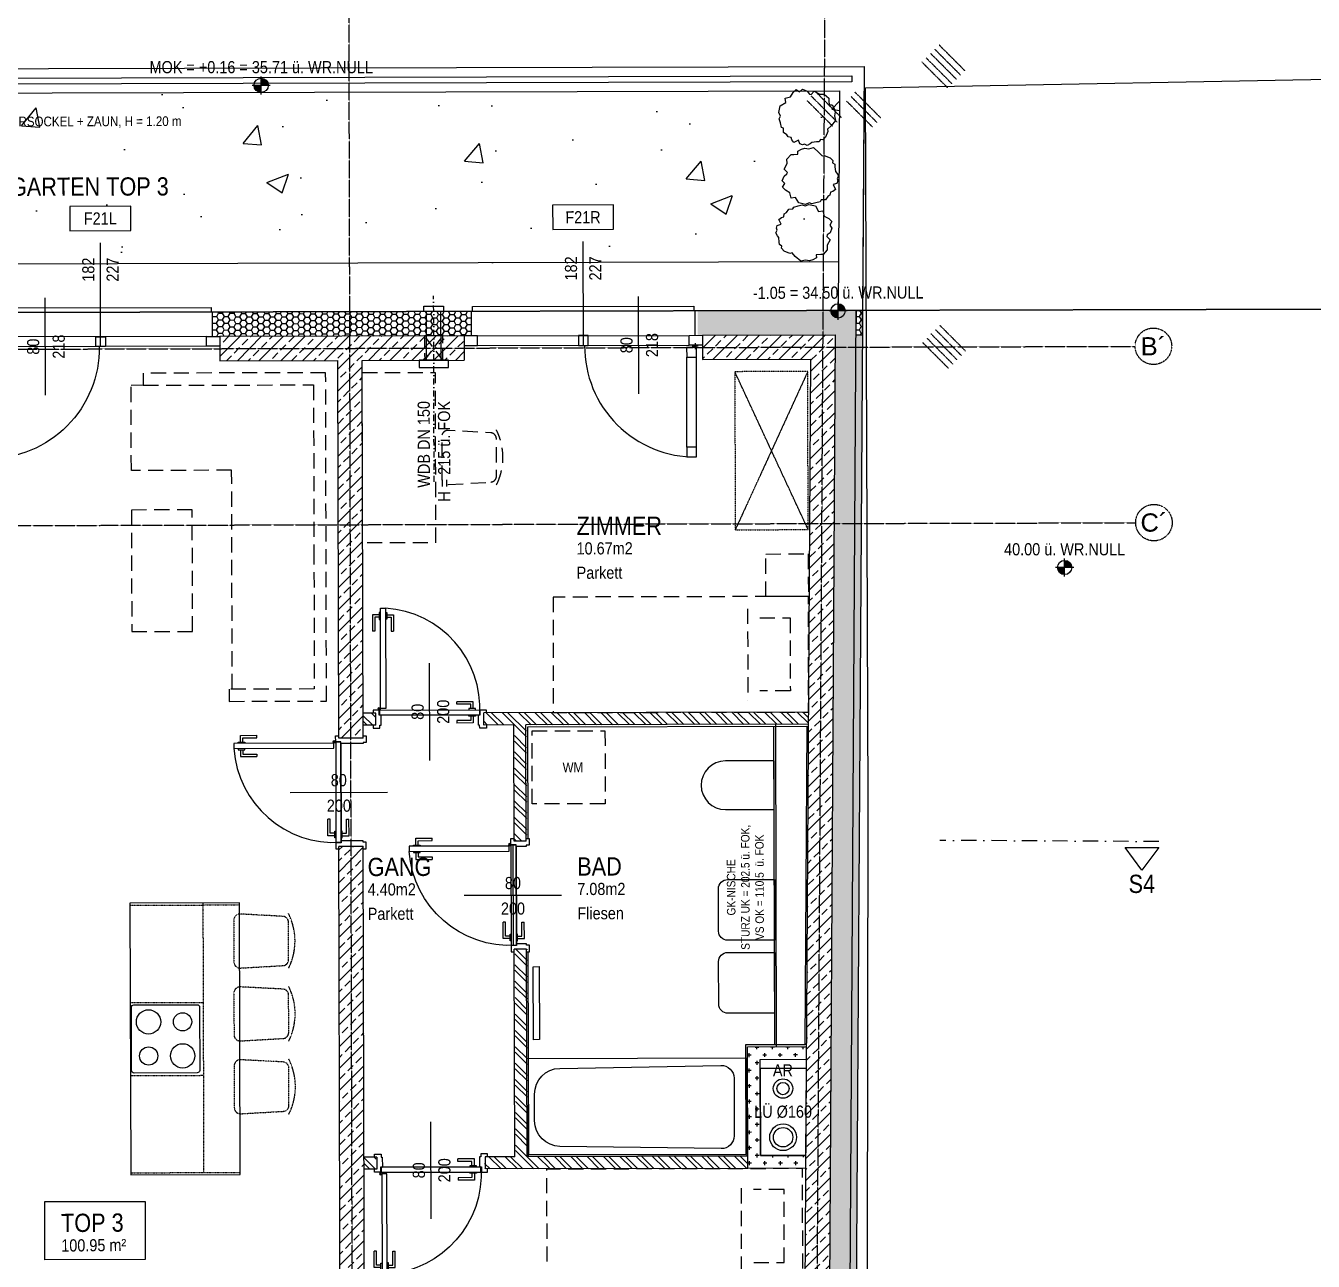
# Model space of a CAD drawing. Header units: millimetres. Extents: x -5498 to 144064, y 340 to 109563.
# Drawn here: x 37857 to 48446, y 64993 to 75150 of the extents above; entities that cross this region are included whole.
import ezdxf
from ezdxf.enums import TextEntityAlignment as Align

# ---------------------------------------------------------------- set-up
doc = ezdxf.new("R2010")
doc.units = ezdxf.units.MM
for name, pattern in [('DASHDOT', [1, 0.5, -0.25, 0, -0.25]), ('HIDDEN', [0.375, 0.25, -0.125]), ('HIDDEN2', [0.1875, 0.125, -0.0625]), ('STRICHLINIE', [0.75, 0.5, -0.25]), ('STRICHPUNKT', [1, 0.5, -0.25, 0, -0.25]), ('STRICHPUNKTX2', [2, 1, -0.5, 0, -0.5])]:
    doc.linetypes.add(name, pattern=pattern)
doc.layers.add('00_HLP---------M0', color=251, linetype='Continuous', plot=False)
for name, color, linetype in [('00_HLP-G00-LEG-M0', 6, 'Continuous'), ('01-ANS-G00-LEG-M0', 251, 'Continuous'), ('01-BFL-G00-LEG-M0', 251, 'Continuous'), ('01-SCH-G00-LEG-M0', 251, 'STRICHPUNKTX2'), ('01-SYM-G00-Leg-M0', 251, 'Continuous'), ('01-TXT---------M0', 251, 'Continuous'), ('01-TXT---------PP', 1, 'Continuous'), ('01-TXT-G00-LEG-M0', 1, 'Continuous'), ('02-ANS-G00-LEG-M0', 251, 'Continuous'), ('02-AXO-G00-LEG-M0', 251, 'STRICHPUNKT'), ('02-FIL-G00-LEG-GRÜN', 251, 'Continuous'), ('02-FIL-G00-LEG-LILA', 251, 'Continuous'), ('02-FIL-G00-LEG-ORANGE', 251, 'Continuous'), ('02-FIL-G00-Leg-STB', 251, 'Continuous'), ('02-FLI-G00-LEG-M0', 251, 'Continuous'), ('02-TWA---------M0', 251, 'Continuous'), ('02-TWA-G00-LEG-M0', 251, 'Continuous'), ('02-TWB-G00-LEG-M0', 251, 'Continuous'), ('02-WDA---------M0', 251, 'Continuous'), ('02-WDA-G00-LEG-M0', 251, 'Continuous'), ('02-ZWA---------M0', 251, 'Continuous'), ('02-ZWA-G00-LEG-M0', 251, 'Continuous'), ('03-SYM-G00-LEG-M0', 251, 'Continuous'), ('04-HLP---------M0', 251, 'HIDDEN2'), ('04-STO---------M0', 251, 'Continuous'), ('04-SYM---------EP', 251, 'Continuous'), ('04-SYM-G00-LEG-EP', 251, 'Continuous'), ('04-TXT---------EP', 251, 'Continuous'), ('04-TXT-G00-Leg-M0', 251, 'Continuous'), ('04-TXT-G00-LEG-POS', 8, 'Continuous'), ('05-STO--------M0', 251, 'Continuous'), ('05-SYM---------M0', 251, 'Continuous'), ('05-SYM--------M0', 251, 'Continuous'), ('05-SYM-G00-LEG-M0', 251, 'Continuous'), ('05-TXT---------PP', 8, 'Continuous'), ('05-TXT--------M0', 251, 'Continuous'), ('05-TXT-G00-LEG-M0', 251, 'Continuous'), ('07-SAN---------M0', 251, 'Continuous'), ('07-SAN-G00-Leg-Küche', 251, 'Continuous'), ('07-SAN-G00-LEG-M0', 251, 'Continuous'), ('07-SYM-G00-LEG-M0', 251, 'STRICHPUNKT'), ('07-TXT---------M0', 251, 'Continuous'), ('07_MOB-G00-LEG-M0', 6, 'HIDDEN2'), ('09-NAT-G00-LEG-PFLANZEN', 251, 'Continuous'), ('09-VER-G00-LEG-GRUNDSTÜCKSGRENZE', 251, 'Continuous'), ('09-WEG_G00-LEG-M0', 251, 'Continuous')]:
    doc.layers.add(name, color=color, linetype=linetype)
doc.styles.add('ARIAL', font='arial.ttf', dxfattribs={"width": 0.85})
doc.styles.get("Standard").update_dxf_attribs({"font": 'arial.ttf'})
pattern_1 = [(359.70755, (-20078.772, 18756.93), (47.764726, 27.252854), [31.75, -63.5]), (119.70755, (-20078.772, 18756.93), (-47.484027, 27.739039), [31.75, -63.5]), (59.70755, (-20078.772, 18756.93), (0.280699, 54.9918935), [-63.5, 31.75])]
pattern_2 = [(135.1423, (31995.2, 67277.07), (-67.1844, -67.519), []), (135.1423, (31995.09, 67321.97), (-67.1844, -67.519), [])]
pattern_3 = [(45.1423, (31995.2, 67277.07), (-90.0253, 89.5792), []), (45.1423, (32085, 67277.29), (-90.0253, 89.5792), [63.5, -31.75])]

# ---------------------------------------------------------------- blocks, each defined once
blk = doc.blocks.new('05-TXT')
at = {"layer": '05-TXT--------M0'}
blk.add_line((-0.4, 0), (0.4, 0), dxfattribs=at)
at = {"layer": '05-TXT--------M0', "color": 8, "style": 'ARIAL', "width": 0.85}
blk.add_attdef('BREITE', text='', height=0.1, dxfattribs=at).set_placement((0, 0.05), align=Align.CENTER)
blk.add_attdef('HÖHE', text='', height=0.1, rotation=360, dxfattribs=at).set_placement((0, -0.06), align=Align.TOP_CENTER)
blk = doc.blocks.new('TÜR-80_10er-WAND')
at = {"layer": '00_HLP---------M0'}
blk.add_lwpolyline([(0.411, -0.025), (-0.411, -0.025), (-0.411, -0.025), (-0.411, 0.017), (0.411, 0.017)], close=True, dxfattribs=at)
for points in [[(0.4, 0.017), (-0.4, 0.017)], [(-0.375, 0.017), (-0.375, 0.027), (-0.32, 0.027), (-0.32, 0.017)], [(-0.357, 0.027), (-0.357, 0.083), (-0.222, 0.083)], [(-0.337, 0.027), (-0.337, 0.063), (-0.222, 0.063)], [(-0.222, 0.063), (-0.222, 0.083)], [(-0.375, -0.025), (-0.375, -0.035), (-0.32, -0.035), (-0.32, -0.025)], [(-0.357, -0.035), (-0.357, -0.091), (-0.222, -0.091)], [(-0.337, -0.035), (-0.337, -0.071), (-0.222, -0.071)], [(-0.222, -0.071), (-0.222, -0.091)]]:
    blk.add_lwpolyline(points, dxfattribs=at)
at = {"layer": '02-ZWA---------M0'}
for points in [[(-0.445, 0.1), (-0.445, 0)], [(0.445, 0.1), (0.445, 0)]]:
    blk.add_lwpolyline(points, dxfattribs=at)
at = {"layer": '05-STO--------M0'}
for points in [[(-0.465, 0.1), (-0.465, 0.125), (-0.41, 0.125), (-0.41, 0.1), (-0.4, 0.1), (-0.4, 0.017), (-0.415, 0.017), (-0.415, -0.025), (-0.465, -0.025), (-0.465, 0)], [(0.465, 0.1), (0.465, 0.125), (0.41, 0.125), (0.41, 0.1), (0.4, 0.1), (0.4, 0.017), (0.415, 0.017), (0.415, -0.025), (0.465, -0.025), (0.465, 0)]]:
    blk.add_lwpolyline(points, dxfattribs=at)
at = {"layer": '05-SYM---------M0'}
for points in [[(0.352, -0.808), (0.296, -0.808), (0.296, -0.673)], [(0.316, -0.673), (0.296, -0.673)], [(0.352, -0.788), (0.316, -0.788), (0.316, -0.673)], [(0.414, -0.808), (0.47, -0.808), (0.47, -0.673)], [(0.414, -0.788), (0.45, -0.788), (0.45, -0.673)], [(0.45, -0.673), (0.47, -0.673)], [(0.362, -0.826), (0.352, -0.826), (0.352, -0.771), (0.362, -0.771)], [(0.404, -0.826), (0.414, -0.826), (0.414, -0.771), (0.404, -0.771)]]:
    blk.add_lwpolyline(points, dxfattribs=at)
at = {"layer": '05-SYM--------M0'}
blk.add_lwpolyline([(0.404, -0.039), (0.404, -0.862), (0.404, -0.862), (0.362, -0.862), (0.362, -0.039)], close=True, dxfattribs=at)
for points in [[(0.41, -0.036), (0.42, -0.036)], [(0.415, -0.031), (0.415, -0.041)]]:
    blk.add_lwpolyline(points, dxfattribs=at)
blk.add_circle((0.415, -0.036), 0.01, dxfattribs=at)
blk.add_arc((0.415, -0.036), 0.828, 176.3309, 266.3309, dxfattribs=at)
blk = doc.blocks.new('TÜR-80_20er-WAND')
at = {"layer": '00_HLP---------M0'}
blk.add_lwpolyline([(0.411, 0.035), (-0.411, 0.035), (-0.411, 0.035), (-0.411, -0.007), (0.411, -0.007)], close=True, dxfattribs=at)
for points in [[(-0.375, 0.035), (-0.375, 0.045), (-0.32, 0.045), (-0.32, 0.035)], [(-0.357, 0.045), (-0.357, 0.101), (-0.222, 0.101)], [(-0.337, 0.045), (-0.337, 0.081), (-0.222, 0.081)], [(-0.222, 0.081), (-0.222, 0.101)], [(0.4, -0.007), (-0.4, -0.007)], [(-0.375, -0.007), (-0.375, -0.017), (-0.32, -0.017), (-0.32, -0.007)], [(-0.357, -0.017), (-0.357, -0.073), (-0.222, -0.073)], [(-0.337, -0.017), (-0.337, -0.053), (-0.222, -0.053)], [(-0.222, -0.053), (-0.222, -0.073)]]:
    blk.add_lwpolyline(points, dxfattribs=at)
at = {"layer": '02-TWA---------M0'}
for points in [[(-0.445, -0.19), (-0.445, 0.01)], [(0.445, -0.19), (0.445, 0.01)]]:
    blk.add_lwpolyline(points, dxfattribs=at)
at = {"layer": '05-STO--------M0'}
for points in [[(-0.465, -0.19), (-0.465, -0.215), (-0.41, -0.215), (-0.41, -0.19), (-0.4, -0.19), (-0.4, -0.007), (-0.415, -0.007), (-0.415, 0.035), (-0.465, 0.035), (-0.465, 0.01)], [(0.465, -0.19), (0.465, -0.215), (0.41, -0.215), (0.41, -0.19), (0.4, -0.19), (0.4, -0.007), (0.415, -0.007), (0.415, 0.035), (0.465, 0.035), (0.465, 0.01)]]:
    blk.add_lwpolyline(points, dxfattribs=at)
at = {"layer": '05-SYM---------M0'}
for points in [[(0.352, 0.818), (0.296, 0.818), (0.296, 0.683)], [(0.352, 0.798), (0.316, 0.798), (0.316, 0.683)], [(0.362, 0.836), (0.352, 0.836), (0.352, 0.781), (0.362, 0.781)], [(0.404, 0.836), (0.414, 0.836), (0.414, 0.781), (0.404, 0.781)], [(0.414, 0.818), (0.47, 0.818), (0.47, 0.683)], [(0.414, 0.798), (0.45, 0.798), (0.45, 0.683)], [(0.316, 0.683), (0.296, 0.683)], [(0.45, 0.683), (0.47, 0.683)]]:
    blk.add_lwpolyline(points, dxfattribs=at)
at = {"layer": '05-SYM--------M0'}
blk.add_lwpolyline([(0.404, 0.049), (0.404, 0.872), (0.404, 0.872), (0.362, 0.872), (0.362, 0.049)], close=True, dxfattribs=at)
for points in [[(0.41, 0.046), (0.42, 0.046)], [(0.415, 0.041), (0.415, 0.051)]]:
    blk.add_lwpolyline(points, dxfattribs=at)
blk.add_circle((0.415, 0.046), 0.01, dxfattribs=at)
blk.add_arc((0.415, 0.046), 0.828, 93.6691, 183.6691, dxfattribs=at)
blk = doc.blocks.new('01-SQM')
at = {"layer": '01-TXT---------M0', "color": 1, "style": 'ARIAL', "width": 0.85}
blk.add_attdef('ROOM', (0, 0), '', height=0.15, dxfattribs=at)
blk.add_attdef('AREA', text='', height=0.1, dxfattribs=at).set_placement((0, -0.06), align=Align.TOP_LEFT)
at = {"layer": '01-TXT---------PP', "color": 1, "style": 'ARIAL', "width": 0.85}
blk.add_attdef('NR', text='', height=0.15, dxfattribs=at).set_placement((-0.117, 0), align=Align.RIGHT)
blk.add_attdef('FLOOR', text='', height=0.1, dxfattribs=at).set_placement((0, -0.26), align=Align.TOP_LEFT)
blk = doc.blocks.new('01-HK1')
for p, q in [((-0.001, -0.074), (-0.001, 0.074)), ((0.074, 0), (-0.075, 0))]:
    blk.add_line(p, q)
blk.add_circle((-0.001, 0), 0.0586)
for points in [[(-0.001, 0.059), (0.041, 0.041), (-0.001, 0)], [(-0.001, 0), (0.058, 0), (0.041, 0.041)], [(-0.059, 0), (-0.042, -0.041), (-0.001, 0)], [(-0.042, -0.041), (-0.001, -0.059), (-0.001, 0)]]:
    blk.add_solid(points)
at = {"layer": '01-TXT---------M0', "color": 8, "style": 'ARIAL', "width": 0.85}
blk.add_attdef('HEIGHT', text='', height=0.1, dxfattribs=at).set_placement((0, 0.2), align=Align.TOP_CENTER)
blk = doc.blocks.new('04-TXT')
blk.add_line((0, 0), (0.853, 0))
at = {"layer": '04-TXT---------EP', "color": 8, "style": 'ARIAL', "width": 0.85}
blk.add_attdef('WIDTH', text='', height=0.1, dxfattribs=at).set_placement((0.632, 0.05), align=Align.CENTER)
blk.add_attdef('HEIGHT', text='', height=0.1, dxfattribs=at).set_placement((0.632, -0.05), align=Align.TOP_CENTER)
blk = doc.blocks.new('03-rar')
blk.add_circle((0, 0), 0.05)
at = {"layer": '01-TXT---------M0', "color": 8, "style": 'ARIAL', "width": 0.85}
blk.add_attdef('RR', text='', height=0.1, dxfattribs=at).set_placement((0, 0.1), align=Align.CENTER)
blk = doc.blocks.new('schnittführung')
at = {"color": 4, "linetype": 'DASHDOT', "ltscale": 0.25}
blk.add_line((0.237, -0.138), (0.237, 1.662), dxfattribs=at)
blk.add_line((0.237, -0.138), (0.237, 1.662), dxfattribs=at)
blk.add_line((0.237, -0.138), (0.237, 1.662), dxfattribs=at)
at = {"color": 4}
blk.add_lwpolyline([(0.187, 0.138), (0.187, -0.138), (0, 0)], close=True, dxfattribs=at)
at = {"layer": '07-TXT---------M0', "color": 9, "style": 'ARIAL', "text_generation_flag": 6, "width": 0.85}
blk.add_attdef('SCHNITT', text='', height=0.15, rotation=270, dxfattribs=at).set_placement((-0.037, 0), align=Align.CENTER)
blk = doc.blocks.new('FENSTER_184-EG')
at = {"layer": '02-WDA---------M0'}
for points in [[(0.06, -0.2), (0.06, -0.4)], [(1.9, -0.2), (1.9, -0.4)]]:
    blk.add_lwpolyline(points, dxfattribs=at)
at = {"layer": '04-HLP---------M0', "linetype": 'Continuous'}
for points in [[(0.13, 0.72), (0.13, 0.8), (0.05, 0.8), (0.05, 0.72)], [(0.13, -0.1), (0.13, -0.02), (0.05, -0.02), (0.05, -0.1)]]:
    blk.add_lwpolyline(points, close=True, dxfattribs=at)
for points in [[(0.05, 0.72), (0.05, -0.02)], [(0.13, 0.72), (0.13, -0.02)]]:
    blk.add_lwpolyline(points, dxfattribs=at)
at = {"layer": '04-HLP---------M0'}
for points in [[(0.059, -0.135), (0.059, -0.085)], [(0.034, -0.11), (0.084, -0.11)]]:
    blk.add_lwpolyline(points, dxfattribs=at)
at = {"layer": '04-HLP---------M0', "linetype": 'Continuous'}
blk.add_arc((0.059, -0.11), 0.91, 359.4838, 90.4646, dxfattribs=at)
at = {"layer": '04-STO---------M0'}
for points in [[(0.11, -0.2), (0, -0.2), (0, -0.12), (0.11, -0.12)], [(0.94, -0.2), (1.02, -0.2), (1.02, -0.12), (0.94, -0.12)], [(1.85, -0.2), (1.96, -0.2), (1.96, -0.12), (1.85, -0.12)]]:
    blk.add_lwpolyline(points, close=True, dxfattribs=at)
at = {"layer": '04-SYM---------EP'}
for p, q in [((1.85, -0.12), (0.11, -0.12)), ((1.85, -0.2), (0.11, -0.2))]:
    blk.add_line(p, q, dxfattribs=at)
blk = doc.blocks.new('möbel_schreibtisch')
at = {"flags": 128}
blk.add_lwpolyline([(0, -0.1), (-0.6, -0.1), (-0.6, 1.3), (0, 1.3)], close=True, dxfattribs=at)
blk.add_lwpolyline([(-1.056, 0.802, 0.39805), (-1.103, 0.752), (-1.103, 0.447, 0.39805), (-1.056, 0.397), (-0.706, 0.377, 0.430564), (-0.653, 0.427), (-0.653, 0.772, 0.430564), (-0.706, 0.822)], format="xyb", close=True, dxfattribs=at)
blk.add_arc((-0.653, 0.599), 0.503, 153.4349, 206.5651)
blk = doc.blocks.new('07-Badewanne')
blk.add_lwpolyline([(0, -0.8), (-1.8, -0.8), (-1.8, 0), (0, 0)], close=True)
blk.add_lwpolyline([(-0.106, -0.637), (-0.106, -0.163, 0.418658), (-0.213, -0.058), (-1.539, -0.079, 0.409076), (-1.747, -0.291), (-1.747, -0.509, 0.409783), (-1.539, -0.721), (-0.213, -0.742, 0.419369), (-0.106, -0.637)], format="xyb", close=True)
blk = doc.blocks.new('07-WT60')
blk.add_lwpolyline([(-0.015, 0.25), (-0.4, 0.25, 0.414214), (-0.475, 0.175), (-0.475, -0.175, 0.414214), (-0.4, -0.25), (-0.015, -0.25)], format="xyb", close=True)
blk = doc.blocks.new('07-WC')
blk.add_lwpolyline([(-0.015, -0.2), (-0.415, -0.2, -1), (-0.415, 0.2), (-0.015, 0.2)], format="xyb", close=True)
blk = doc.blocks.new('07-WM')
at = {"linetype": 'HIDDEN', "ltscale": 0.5}
blk.add_lwpolyline([(0.05, -0.05), (0.05, -0.65), (0.65, -0.65), (0.65, -0.05)], close=True, dxfattribs=at)
blk = doc.blocks.new('BETT_90')
blk.add_lwpolyline([(0, 0.95), (-0.35, 0.95), (-0.35, 1.3), (0, 1.3)], close=True)
at = {"flags": 128}
blk.add_lwpolyline([(-2.1, 0.95), (-2.1, 0), (0, 0), (0, 0.95)], close=True, dxfattribs=at)
for points in [[(-0.5, 0.85), (-0.5, 0.1)], [(-0.4, 0.775), (-0.15, 0.775), (-0.15, 0.175), (-0.4, 0.175)]]:
    blk.add_lwpolyline(points)
blk = doc.blocks.new('kochfeld')
blk.add_lwpolyline([(-0.28, -0.55), (-0.28, -0.03, -0.414214), (-0.26, -0.01), (0.26, -0.01, -0.414214), (0.28, -0.03), (0.28, -0.55, -0.414214), (0.26, -0.57), (-0.26, -0.57, -0.414214)], format="xyb", close=True)
for centre, radius in [((-0.14, -0.15), 0.075), ((0.14, -0.15), 0.1), ((-0.14, -0.43), 0.1), ((0.14, -0.43), 0.075)]:
    blk.add_circle(centre, radius)
blk = doc.blocks.new('ECKCOUCH_270')
for points in [[(8.241, 3.548), (8.241, 2.4), (7.541, 2.4), (7.541, 2.3), (8.341, 2.3), (8.341, 5), (6.841, 5), (6.841, 4.9), (6.841, 4.9), (6.841, 4.9), (8.241, 4.9), (8.241, 3.548)], [(6.741, 4.2), (6.741, 4.9)], [(7.566, 2.4), (7.566, 4.2), (6.741, 4.2)]]:
    blk.add_lwpolyline(points)
blk.add_lwpolyline([(7.241, 3.875), (6.741, 3.875), (6.741, 2.875), (7.241, 2.875)], close=True)
at = {"layer": '07_MOB-G00-LEG-M0'}
blk.add_lwpolyline([(6.841, 4.9), (6.741, 4.9)], dxfattribs=at)
blk = doc.blocks.new('WANDLÜFER')
at = {"layer": '02-TWA---------M0', "linetype": 'HIDDEN2', "ltscale": 0.75}
for points in [[(0.075, 0), (0.075, -0.2), (-0.075, -0.2), (-0.075, 0), (0.075, 0)], [(-0.075, 0), (0.075, -0.2)], [(0.075, 0), (-0.075, -0.2)]]:
    blk.add_lwpolyline(points, dxfattribs=at)
at = {"layer": '07-SAN---------M0', "linetype": 'STRICHPUNKT', "ltscale": 0.1}
blk.add_lwpolyline([(0, 1), (0, -0.53)], dxfattribs=at)
at = {"layer": '07-SAN---------M0'}
for points in [[(0, 0), (-0.12, 0), (-0.12, 0.06), (0.12, 0.06), (0.12, 0)], [(0.08, -0.4), (-0.08, -0.4), (-0.08, -0.445), (0.08, -0.445)]]:
    blk.add_lwpolyline(points, close=True, dxfattribs=at)
for points in [[(-0.06, 0), (-0.06, -0.4)], [(0.06, 0), (0.06, -0.4)]]:
    blk.add_lwpolyline(points, dxfattribs=at)
blk = doc.blocks.new('türachse&qualität')
at = {"layer": '05-SYM---------M0'}
blk.add_line((-0.4, 0), (-0.4, 0), dxfattribs=at)
at = {"layer": '05-TXT---------PP'}
blk.add_lwpolyline([(-0.5, -0.25), (-0.5, 0.25), (-0.7, 0.25), (-0.7, -0.25)], close=True, dxfattribs=at)
at = {"layer": '05-TXT---------PP', "color": 8, "style": 'ARIAL', "text_generation_flag": 6, "width": 0.85}
blk.add_attdef('POS.NR.', text='', height=0.1, rotation=270, dxfattribs=at).set_placement((-0.653, -0.011), align=Align.TOP_CENTER)

msp = doc.modelspace()

# ---------------------------------------------------------------- hatches: boundary and pattern name
at = {"layer": '02-FIL-G00-LEG-GRÜN'}
h = msp.add_hatch(dxfattribs=at)
h.set_pattern_fill('AR-CONC', color=256, scale=10, angle=107.339, style=0)
h.set_pattern_definition([(50.435, (31995.2, 67277), (1823, -145.56), [190.5, -2095.5]), (355.435, (31995.2, 67277), (-366.92, 1907.84), [152.4, -1676.4]), (100.886, (32147.1, 67265), (1456.1, 1762.27), [161.9, -1780.9]), (46.619, (31991.3, 67785), (2713.9, -399.84), [285.75, -3143.25]), (97.07, (32217.5, 67751.7), (2355.2, 2492.2), [242.85, -2671.35]), (351.619, (31991.3, 67785), (2355.2, 2492.2), [228.6, -2514.6]), (21.435, (32246.3, 67660), (1523.86, -1011.12), [190.5, -2095.5]), (326.435, (32246.3, 67660), (604.03, 1846.52), [152.4, -1676.4]), (71.886, (32373.3, 67575.7), (2127.89, 835.4), [161.9, -1780.9]), (37.935, (31995.2, 67277.1), (24.47, 845.76), [0, -1656.08, 0, -1701.8, 0, -1682.75]), (7.935, (31995.2, 67277.1), (660.576, 1006.847), [0, -970.28, 0, -1617.98, 0, -641.35]), (327.935, (31428.8, 67272.8), (1356.302, -46.997), [0, -635, 0, -1981.2, 0, -2628.9]), (317.935, (31174.8, 67270.8), (1479.32, 265.5), [0, -825.5, 0, -1315.72, 0, -1866.9])])
h.paths.add_polyline_path([(33118, 74535), (33168, 74535), (33171, 73180), (44541, 73208), (44551, 74614), (24048, 74563), (24042, 73352), (24042, 73157), (33121, 73180)])
at = {"layer": '02-FIL-G00-LEG-LILA'}
h = msp.add_hatch(dxfattribs=at)
h.set_pattern_fill('HONEY', color=256, scale=10, angle=107.0465, style=0)
h.set_pattern_definition(pattern_1)
h.paths.add_polyline_path([(41522, 72801), (39392, 72795), (39393, 72595), (39453, 72596), (41463, 72601), (41523, 72601)])
h = msp.add_hatch(dxfattribs=at)
h.set_pattern_fill('HONEY', color=256, scale=10, angle=107.0465, style=0)
h.set_pattern_definition(pattern_1)
h.paths.add_polyline_path([(44686, 72809), (43382, 72805), (43383, 72605), (43443, 72606), (44515, 72608), (44451, 62008), (43502, 62006), (43442, 62005), (43443, 61805), (44620, 61808)])
h = msp.add_hatch(dxfattribs=at)
h.set_pattern_fill('HONEY', color=256, scale=10, angle=107.0465, style=0)
h.set_pattern_definition(pattern_1)
h.paths.add_polyline_path([(44685, 72609), (44738, 72609), (44739, 72809), (44686, 72809)])
h = msp.add_hatch(dxfattribs=at)
h.set_pattern_fill('HONEY', color=256, scale=10, angle=107.0465, style=0)
h.set_pattern_definition(pattern_1)
h.paths.add_polyline_path([(44685, 72609), (44738, 72609), (44669, 62009), (44621, 62008)])
at = {"layer": '02-FIL-G00-LEG-ORANGE'}
h = msp.add_hatch(dxfattribs=at)
h.set_pattern_fill('ANSI32', color=256, scale=10, angle=197.0465, style=0)
h.set_pattern_definition(pattern_2)
h.paths.add_polyline_path([(40630, 69499), (40631, 69399), (40731, 69399), (40730, 69499)])
h = msp.add_hatch(dxfattribs=at)
h.set_pattern_fill('ANSI32', color=256, scale=10, angle=197.0465, style=0)
h.set_pattern_definition(pattern_2)
h.paths.add_polyline_path([(44296, 69508), (41620, 69501), (41621, 69401), (41876, 69402), (41878, 68447), (41978, 68447), (41976, 69402), (44295, 69408)])
h = msp.add_hatch(dxfattribs=at)
h.set_pattern_fill('ANSI32', color=256, scale=10, angle=197.0465, style=0)
h.set_pattern_definition(pattern_2)
h.paths.add_polyline_path([(41980, 67557), (41880, 67557), (41885, 65852), (41630, 65851), (41630, 65751), (43795, 65756), (43795, 65856), (41985, 65852)])
h = msp.add_hatch(dxfattribs=at)
h.set_pattern_fill('CROSS', color=256, scale=10, angle=197.0465, style=0)
h.set_pattern_definition([(90.1423, (31995.2, 67277.07), (-63.65752, 63.3421), [31.75, -95.25]), (180.1423, (32011.035, 67292.983), (-63.3421, -63.65752), [31.75, -95.25])])
h.paths.add_polyline_path([(44274, 65863), (43900, 65862), (43898, 66652), (44279, 66653), (44279, 66758), (43792, 66756), (43795, 65756), (44273, 65758)])
h = msp.add_hatch(dxfattribs=at)
h.set_pattern_fill('ANSI32', color=256, scale=10, angle=197.0465, style=0)
h.set_pattern_definition(pattern_2)
h.paths.add_polyline_path([(40640, 65849), (40640, 65749), (40740, 65749), (40740, 65849)])
at = {"layer": '02-FIL-G00-Leg-STB'}
h = msp.add_hatch(dxfattribs=at)
h.set_pattern_fill('ANSI33', color=256, scale=20, angle=107.0465, style=0)
h.set_pattern_definition(pattern_3)
h.paths.add_polyline_path([(41463, 72601), (39453, 72596), (39453, 72516), (39453, 72396), (40423, 72398), (40431, 69293), (40631, 69294), (40623, 72399), (41463, 72401)])
h = msp.add_hatch(dxfattribs=at)
h.set_pattern_fill('ANSI33', color=256, scale=20, angle=107.0465, style=0)
h.set_pattern_definition([(44.70755, (-20078.77, 18756.93), (-89.34302, 90.25976), []), (44.70755, (-19988.97, 18756.47), (-89.34302, 90.25976), [63.5, -31.75])])
h.paths.add_polyline_path([(43423, 72605), (43423, 72525), (43423, 72405), (44313, 72408), (44252, 62207), (43482, 62206), (43482, 62006), (44451, 62008), (44515, 72608)])
h = msp.add_hatch(dxfattribs=at)
h.set_pattern_fill('ANSI33', color=256, scale=20, angle=107.0465, style=0)
h.set_pattern_definition(pattern_3)
h.paths.add_polyline_path([(40633, 68404), (40433, 68403), (40449, 62198), (39949, 62197), (39949, 61997), (42382, 62003), (42382, 62203), (40649, 62199)])

# ---------------------------------------------------------------- linework, layer by layer
at = {"layer": '00_HLP-G00-LEG-M0'}
for centre, radius in [((44085, 66412), 80), ((44086, 66012), 110)]:
    msp.add_circle(centre, radius, dxfattribs=at)
at = {"layer": '01-ANS-G00-LEG-M0'}
for points in [[(41863, 68417), (41865, 67587)], [(43900, 65862), (44274, 65863), (44278, 66578), (43898, 66577), (43900, 65862)]]:
    msp.add_lwpolyline(points, dxfattribs=at)
at = {"layer": '01-BFL-G00-LEG-M0', "linetype": 'STRICHLINIE'}
msp.add_lwpolyline([(49706, 88431), (49608, 75015), (49588, 72821), (22385, 72753), (22395, 74753), (22414, 88688)], dxfattribs=at)
at = {"layer": '01-TXT-G00-LEG-M0'}
msp.add_lwpolyline([(38014, 65483), (38838, 65485), (38839, 65007), (38015, 65005)], close=True, dxfattribs=at)
at = {"layer": '02-ANS-G00-LEG-M0'}
for points in [[(21976, 74755), (22389, 74759), (44752, 74814), (44739, 72809)], [(24625, 74684), (44652, 74739), (44652, 74689), (24625, 74634), (24625, 74684)], [(21978, 74555), (24039, 74563), (44551, 74614), (44539, 72810)], [(37562, 72791), (37562, 72831), (39382, 72835), (39382, 72795)], [(41532, 72801), (41532, 72841), (43352, 72845), (43352, 72805)], [(44032, 66757), (44026, 69407)]]:
    msp.add_lwpolyline(points, dxfattribs=at)
at = {"layer": '02-AXO-G00-LEG-M0'}
msp.add_line((44336, 59608), (44440, 76808), dxfattribs=at)
for points in [[(40555, 59598), (40512, 76798)], [(45582, 74780), (45369, 74993)], [(45475, 74674), (45263, 74886)], [(45511, 74710), (45299, 74922)], [(45546, 74745), (45334, 74957)], [(45440, 74639), (45228, 74851)], [(44532, 74358), (44320, 74570)], [(44567, 74393), (44355, 74605)], [(44856, 74356), (44644, 74568)], [(44891, 74391), (44679, 74603)], [(44496, 74322), (44284, 74534)], [(44820, 74320), (44608, 74532)], [(45552, 72440), (45340, 72652)], [(45587, 72475), (45375, 72687)], [(45446, 72334), (45234, 72546)], [(45481, 72369), (45269, 72581)], [(45517, 72404), (45304, 72616)], [(21664, 72451), (46982, 72514), (46982, 72514)], [(21657, 71001), (46986, 71064), (46986, 71064)]]:
    msp.add_lwpolyline(points, dxfattribs=at)
for centre in [(47132, 72515), (47136, 71065)]:
    msp.add_circle(centre, 150, dxfattribs=at)
at = {"layer": '02-FLI-G00-LEG-M0'}
for points in [[(41988, 68467), (41986, 69387), (44280, 69393), (44264, 66773), (43777, 66771), (43779, 65871), (41994, 65867), (41990, 67537)], [(44017, 66772), (44011, 69392)]]:
    msp.add_lwpolyline(points, dxfattribs=at)
at = {"layer": '02-TWA-G00-LEG-M0'}
for p, q in [((41463, 72601), (39453, 72596)), ((39453, 72396), (40423, 72398)), ((40623, 72399), (41463, 72401)), ((43423, 72405), (44313, 72408)), ((44252, 62207), (44313, 72408))]:
    msp.add_line(p, q, dxfattribs=at)
for points in [[(39453, 72596), (39453, 72396)], [(41463, 72601), (41463, 72401)], [(43423, 72605), (44515, 72608), (44451, 62008)], [(43423, 72605), (43423, 72405)], [(40431, 69293), (40423, 72398)], [(40631, 69294), (40623, 72399)], [(40449, 62198), (40433, 68403)], [(40649, 62199), (40633, 68404)]]:
    msp.add_lwpolyline(points, dxfattribs=at)
at = {"layer": '02-TWB-G00-LEG-M0'}
msp.add_lwpolyline([(62107, 74842), (61920, 56852), (61852, 56851), (61853, 56708), (44740, 56645), (44760, 59459), (44776, 61622), (44780, 64929), (44787, 68781), (44764, 74639), (49159, 74721), (49154, 75021), (62107, 74842)], dxfattribs=at)
at = {"layer": '02-WDA-G00-LEG-M0'}
for p, q in [((41532, 72801), (39382, 72795)), ((44686, 72809), (43352, 72805)), ((44620, 61808), (44686, 72809))]:
    msp.add_line(p, q, dxfattribs=at)
msp.add_lwpolyline([(44685, 72609), (44738, 72609), (44739, 72809), (44686, 72809)], close=True, dxfattribs=at)
msp.add_lwpolyline([(44686, 72809), (44739, 72809), (44738, 72609)], dxfattribs=at)
at = {"layer": '02-ZWA-G00-LEG-M0'}
for p, q in [((41873, 68447), (41871, 69402)), ((41973, 68447), (41971, 69402)), ((41880, 65852), (41875, 67557)), ((41980, 65852), (41975, 67557))]:
    msp.add_line(p, q, dxfattribs=at)
for points in [[(40735, 69499), (40630, 69499)], [(44296, 69508), (41625, 69501)], [(40736, 69399), (40631, 69399)], [(41871, 69402), (41626, 69401)], [(44295, 69408), (41971, 69402)], [(44273, 65758), (43795, 65756), (43792, 66756), (44279, 66758)], [(44274, 65863), (43900, 65862), (43898, 66652), (44279, 66653)], [(40745, 65849), (40640, 65849)], [(41880, 65852), (41635, 65851)], [(43795, 65856), (41980, 65852)], [(40745, 65749), (40640, 65749)], [(43795, 65756), (41635, 65751)]]:
    msp.add_lwpolyline(points, dxfattribs=at)
at = {"layer": '07-SAN-G00-LEG-M0'}
for points in [[(38720, 65704), (39620, 65706), (39614, 67938), (38714, 67936)], [(42031, 67414), (42081, 67415), (42082, 66815), (42032, 66814), (42031, 67414)]]:
    msp.add_lwpolyline(points, close=True, dxfattribs=at)
at = {"layer": '07-SAN-G00-LEG-M0', "linetype": 'HIDDEN2', "ltscale": 0.5}
for points in [[(38714, 67920), (39614, 67922)], [(39314, 67937), (39320, 65721)], [(38716, 67120), (39316, 67121)], [(38718, 66520), (39318, 66521)], [(38720, 65720), (39620, 65722)]]:
    msp.add_lwpolyline(points, dxfattribs=at)
at = {"layer": '07_MOB-G00-LEG-M0'}
msp.add_lwpolyline([(44289, 72308), (43689, 72306), (43692, 71006), (44292, 71008)], close=True, dxfattribs=at)
for points in [[(44292, 71008), (43689, 72306)], [(44289, 72308), (43692, 71006)]]:
    msp.add_lwpolyline(points, dxfattribs=at)
for points in [[(39622, 67403), (39972, 67423, 0.39805), (40019, 67473), (40018, 67779, 0.39805), (39971, 67828), (39621, 67847, 0.430564), (39568, 67797, 0), (39569, 67453, 0.430564), (39622, 67403)], [(39623, 66804), (39973, 66824, 0.39805), (40020, 66874), (40019, 67180, 0.39805), (39972, 67230), (39622, 67248, 0.430564), (39569, 67198, 0), (39570, 66854, 0.430564), (39623, 66804)], [(39625, 66205), (39975, 66225, 0.39805), (40022, 66275), (40021, 66581, 0.39805), (39974, 66631), (39624, 66649, 0.430564), (39571, 66599, 0), (39572, 66255, 0.430564), (39625, 66205)]]:
    msp.add_lwpolyline(points, format="xyb", close=True, dxfattribs=at)
for points in [[(40019, 67401, 0.236068), (40018, 67851, 1.057098)], [(40020, 66802, 0.236068), (40019, 67252, 1.057098)], [(40022, 66203, 0.236068), (40021, 66653, 1.057098)]]:
    msp.add_lwpolyline(points, format="xyb", dxfattribs=at)
at = {"layer": '09-NAT-G00-LEG-PFLANZEN'}
for points in [[(44214, 74210), (44174, 74191), (44159, 74212), (44152, 74231), (44128, 74236), (44118, 74253), (44090, 74273), (44089, 74307), (44073, 74315), (44064, 74351), (44055, 74384), (44064, 74407), (44052, 74438), (44063, 74492), (44109, 74518), (44103, 74554), (44146, 74565), (44168, 74601), (44193, 74626), (44222, 74608), (44245, 74628), (44283, 74613), (44302, 74589), (44316, 74586), (44342, 74612), (44387, 74588), (44425, 74589), (44463, 74555), (44463, 74534), (44465, 74499), (44490, 74500), (44507, 74470), (44514, 74442), (44508, 74410), (44518, 74372), (44480, 74326), (44450, 74300), (44453, 74282), (44434, 74235), (44412, 74212), (44394, 74215), (44382, 74196), (44361, 74195), (44323, 74191), (44308, 74180), (44285, 74166), (44263, 74176), (44246, 74172), (44224, 74178), (44214, 74210)], [(44497, 73844), (44516, 73804), (44495, 73788), (44476, 73782), (44471, 73757), (44454, 73747), (44434, 73720), (44400, 73718), (44392, 73703), (44356, 73693), (44323, 73685), (44300, 73694), (44269, 73681), (44215, 73693), (44189, 73738), (44153, 73733), (44142, 73776), (44106, 73798), (44081, 73823), (44099, 73852), (44079, 73875), (44094, 73913), (44118, 73932), (44121, 73945), (44095, 73971), (44119, 74017), (44118, 74054), (44152, 74093), (44173, 74092), (44208, 74095), (44207, 74120), (44237, 74136), (44265, 74144), (44297, 74138), (44335, 74148), (44381, 74109), (44407, 74080), (44425, 74083), (44472, 74064), (44495, 74042), (44492, 74024), (44511, 74012), (44512, 73991), (44516, 73953), (44527, 73938), (44541, 73915), (44531, 73893), (44535, 73876), (44529, 73853), (44497, 73844)], [(44070, 73519), (44051, 73558), (44073, 73574), (44091, 73580), (44096, 73605), (44113, 73615), (44134, 73643), (44167, 73644), (44175, 73660), (44211, 73669), (44244, 73678), (44267, 73669), (44298, 73681), (44352, 73669), (44378, 73624), (44414, 73629), (44425, 73586), (44461, 73565), (44486, 73540), (44469, 73510), (44488, 73487), (44474, 73449), (44449, 73430), (44446, 73417), (44473, 73391), (44448, 73345), (44449, 73308), (44415, 73270), (44395, 73270), (44359, 73267), (44360, 73242), (44330, 73226), (44302, 73218), (44270, 73224), (44232, 73215), (44186, 73253), (44160, 73282), (44142, 73279), (44096, 73298), (44072, 73321), (44076, 73339), (44056, 73351), (44055, 73371), (44052, 73409), (44040, 73424), (44026, 73448), (44037, 73469), (44032, 73487), (44038, 73509), (44070, 73519)]]:
    msp.add_lwpolyline(points, close=True, dxfattribs=at)
at = {"layer": '09-VER-G00-LEG-GRUNDSTÜCKSGRENZE'}
msp.add_lwpolyline([(61917, 26338), (50754, 26465), (34259, 26669), (34351, 56613), (7433, 56562), (7303, 56562), (7386, 72730), (7395, 74642), (22389, 74759), (44752, 74814), (44634, 56632), (44768, 56633), (61917, 56665)], close=True, dxfattribs=at)
at = {"layer": '09-WEG_G00-LEG-M0'}
msp.add_line((44541, 73208), (24042, 73157), dxfattribs=at)

# ---------------------------------------------------------------- block references
at = {"layer": '00_HLP-G00-LEG-M0', "xscale": 999.9999999999995, "yscale": 999.9999999999995, "zscale": 999.9999999999995, "rotation": 4.12714685051e-05}
msp.add_blockref('01-HK1', (46402, 70696), dxfattribs=at).add_auto_attribs({'HEIGHT': '40.00 ü. WR.NULL'})
at = {"layer": '01-SCH-G00-LEG-M0'}
ref = msp.add_blockref('schnittführung', (47037, 68207), dxfattribs=dict(at, xscale=999.9999999999995, yscale=999.9999999999995, zscale=999.9999999999995, rotation=89.70754932289906))
ref.add_attrib('SCHNITT', 'S4', dxfattribs={"layer": '07-TXT---------M0', "color": 9, "height": 150, "rotation": 359.7075, "style": 'ARIAL', "width": 0.85}).set_placement((47037, 68170), align=Align.TOP_CENTER)
at = {"layer": '01-SYM-G00-Leg-M0', "xscale": 999.9999999999995, "yscale": 999.9999999999995, "zscale": 999.9999999999995}
for p, rotation, values in [((39794, 74660), 4.12714685051e-05, {'HEIGHT': 'MOK = +0.16 = 35.71 ü. WR.NULL'}), ((44539, 72806), 0.1423036996018266, {'HEIGHT': '-1.05 = 34.50 ü. WR.NULL'})]:
    msp.add_blockref('01-HK1', p, dxfattribs=dict(at, rotation=rotation)).add_auto_attribs(values)
at = {"layer": '01-TXT-G00-LEG-M0', "xscale": 999.9999999999995, "yscale": 999.9999999999995, "zscale": 999.9999999999995}
for p, rotation, values in [((37173, 73750), 0.1423037157722268, {'ROOM': 'EIGENGARTEN TOP 3', 'AREA': '20.54m2'}), ((42387, 70963), 0.1423037157722268, {'ROOM': 'ZIMMER', 'AREA': '10.67m2', 'FLOOR': 'Parkett'}), ((40669, 68159), 0.1423037157722268, {'ROOM': 'GANG', 'AREA': '4.40m2', 'FLOOR': 'Parkett'}), ((42393, 68163), 0.1423037157722268, {'ROOM': 'BAD', 'AREA': '7.08m2', 'FLOOR': 'Fliesen'}), ((38148, 65232), 0.4347543764820827, {'ROOM': 'TOP 3', 'AREA': '100.95 m²'})]:
    msp.add_blockref('01-SQM', p, dxfattribs=dict(at, rotation=rotation)).add_auto_attribs(values)
at = {"layer": '03-SYM-G00-LEG-M0', "xscale": 999.9999999999995, "yscale": 999.9999999999995, "zscale": 999.9999999999995, "rotation": 0.1423037242466501}
msp.add_blockref('03-rar', (44085, 66412), dxfattribs=at).add_auto_attribs({'RR': 'AR'})
at = {"layer": '03-SYM-G00-LEG-M0'}
ref = msp.add_blockref('03-rar', (44086, 66012), dxfattribs=dict(at, xscale=1600.000000298865, yscale=1600.000000298865, zscale=1600.000000298865, rotation=0.1423037239910345))
ref.add_attrib('RR', 'LÜ %%C160', dxfattribs={"layer": '01-TXT---------M0', "color": 8, "height": 100, "rotation": 0.1423, "style": 'ARIAL', "width": 0.85}).set_placement((44086, 66172), align=Align.CENTER)
at = {"layer": '04-SYM-G00-LEG-EP', "yscale": 999.9999999999995, "zscale": 999.9999999999995}
for p, xscale, rotation in [((37493, 72391), -999.9999999999995, 180.1423037217787), ((43423, 72405), 999.9999999999995, 180.1423037047181)]:
    msp.add_blockref('FENSTER_184-EG', p, dxfattribs=dict(at, xscale=xscale, rotation=rotation))
at = {"layer": '04-TXT-G00-Leg-M0', "xscale": 999.9999999999995, "yscale": 999.9999999999995, "zscale": 999.9999999999995}
for name, p, rotation, values in [('04-TXT', (38473, 72513), 90.14230370572672, {'WIDTH': '182', 'HEIGHT': '227'}), ('04-TXT', (42443, 72523), 90.14230370572672, {'WIDTH': '182', 'HEIGHT': '227'}), ('05-TXT', (38018, 72512), 90.14230387212393, {'BREITE': '80', 'HÖHE': '218'}), ('05-TXT', (42898, 72524), 90.14230387212393, {'BREITE': '80', 'HÖHE': '218'})]:
    msp.add_blockref(name, p, dxfattribs=dict(at, rotation=rotation)).add_auto_attribs(values)
at = {"layer": '04-TXT-G00-LEG-POS'}
ref = msp.add_blockref('türachse&qualität', (38472, 72966), dxfattribs=dict(at, xscale=999.9999999999995, yscale=999.9999999999995, zscale=999.9999999999995, rotation=270.1422870201432))
ref.add_attrib('POS.NR.', 'F21L', dxfattribs={"layer": '05-TXT---------PP', "color": 8, "height": 100, "rotation": 180.1423, "style": 'ARIAL', "text_generation_flag": 6, "width": 0.85}).set_placement((38470, 73566), align=Align.MIDDLE_CENTER)
ref = msp.add_blockref('türachse&qualität', (42442, 72976), dxfattribs=dict(at, xscale=999.9999999999995, yscale=999.9999999999995, zscale=999.9999999999995, rotation=270.1422870201432))
ref.add_attrib('POS.NR.', 'F21R', dxfattribs={"layer": '05-TXT---------PP', "color": 8, "height": 100, "rotation": 180.1423, "style": 'ARIAL', "text_generation_flag": 6, "width": 0.85}).set_placement((42440, 73576), align=Align.MIDDLE_CENTER)
at = {"layer": '05-SYM-G00-LEG-M0', "yscale": 999.9999999999995, "zscale": 999.9999999999995}
for name, p, xscale, rotation in [('TÜR-80_10er-WAND', (41180, 69500), 999.9999999999995, 180.1423028101583), ('TÜR-80_20er-WAND', (40442, 68848), 999.9999999999995, 90.14230373766627), ('TÜR-80_10er-WAND', (41874, 68002), -999.9999999999995, 270.1423046198411), ('TÜR-80_10er-WAND', (41190, 65750), -999.9999999999995, 0.1423045861398808)]:
    msp.add_blockref(name, p, dxfattribs=dict(at, xscale=xscale, rotation=rotation))
at = {"layer": '05-TXT-G00-LEG-M0', "xscale": 999.9999999999995, "yscale": 999.9999999999995, "zscale": 999.9999999999995}
for p, rotation in [((41180, 69510), 90.14230369822641), ((40432, 68848), 0.1423037032643547), ((41864, 68002), 0.1423037032643547), ((41190, 65740), 90.14230369822641)]:
    msp.add_blockref('05-TXT', p, dxfattribs=dict(at, rotation=rotation)).add_auto_attribs({'BREITE': '80', 'HÖHE': '200'})
at = {"layer": '07-SAN-G00-Leg-Küche', "xscale": 999.9999999999995, "yscale": 999.9999999999995, "zscale": 999.9999999999995, "rotation": 90.14230377617613}
msp.add_blockref('kochfeld', (38717, 66820), dxfattribs=at)
at = {"layer": '07-SAN-G00-LEG-M0', "xscale": -999.9999999999995, "yscale": 999.9999999999995, "zscale": 999.9999999999995}
for name, p, rotation in [('WANDLÜFER', (41213, 72400), 180.142303635516), ('07-WM', (41971, 69402), 90.14230372188695), ('07-WC', (44027, 68907), 180.1423036903113), ('07-WT60', (44030, 67882), 180.1423036861113), ('07-WT60', (44031, 67282), 180.1423036861113), ('07-Badewanne', (43790, 65861), 180.1423036830748)]:
    msp.add_blockref(name, p, dxfattribs=dict(at, rotation=rotation))
at = {"layer": '07_MOB-G00-LEG-M0', "yscale": 999.9999999999995, "zscale": 999.9999999999995}
for name, p, xscale, rotation in [('ECKCOUCH_270', (31995, 67277), 999.9999999999995, 0.1423036992894697), ('möbel_schreibtisch', (40624, 72198), 999.9999999999995, 180.1423036969338), ('BETT_90', (44296, 69508), 999.9999999999995, 0.1423036068308512), ('BETT_90', (44243, 65757), -999.9999999999995, 180.1423037944659)]:
    msp.add_blockref(name, p, dxfattribs=dict(at, xscale=xscale, rotation=rotation))

# ---------------------------------------------------------------- texts
at = {"layer": '02-AXO-G00-LEG-M0', "char_height": 150, "width": 246.7, "attachment_point": 5, "rotation": 0.1423}
for s, insert in [('{\\fArial|b0|i0|c0|p34;B´}', (47132, 72515)), ('{\\fArial|b0|i0|c0|p34;C´}', (47136, 71065))]:
    msp.add_mtext(s, dxfattribs=dict(at, insert=insert))
at = {"layer": '05-TXT-G00-LEG-M0', "style": 'ARIAL', "width": 0.85}
msp.add_text('MAUERSOCKEL + ZAUN, H = 1.20 m', height=80, rotation=0.1423, dxfattribs=at).set_placement((37523, 74298), align=Align.BOTTOM_LEFT)
at = {"layer": '07-SAN-G00-LEG-M0', "insert": (41214, 72065), "char_height": 100, "width": 1538, "attachment_point": 6, "rotation": 90.1423, "style": 'ARIAL'}
msp.add_mtext('WDB DN 150\\PH = 215 ü. FOK', dxfattribs=at)
at = {"layer": '07-SYM-G00-LEG-M0', "linetype": 'Continuous', "style": 'ARIAL'}
for s, insert, char_height, width, attachment_point, rotation in [('WM', (42357, 69053), 80, 505.39, 5, 0.1423), ('GK-NISCHE \\PSTURZ UK = 202.5 ü. FOK, \\PVS OK = 110.5  ü. FOK', (43928, 68067), 70, 1470, 8, 90.1423)]:
    msp.add_mtext(s, dxfattribs=dict(at, insert=insert, char_height=char_height, width=width, attachment_point=attachment_point, rotation=rotation))

doc.saveas('drawing.dxf')
